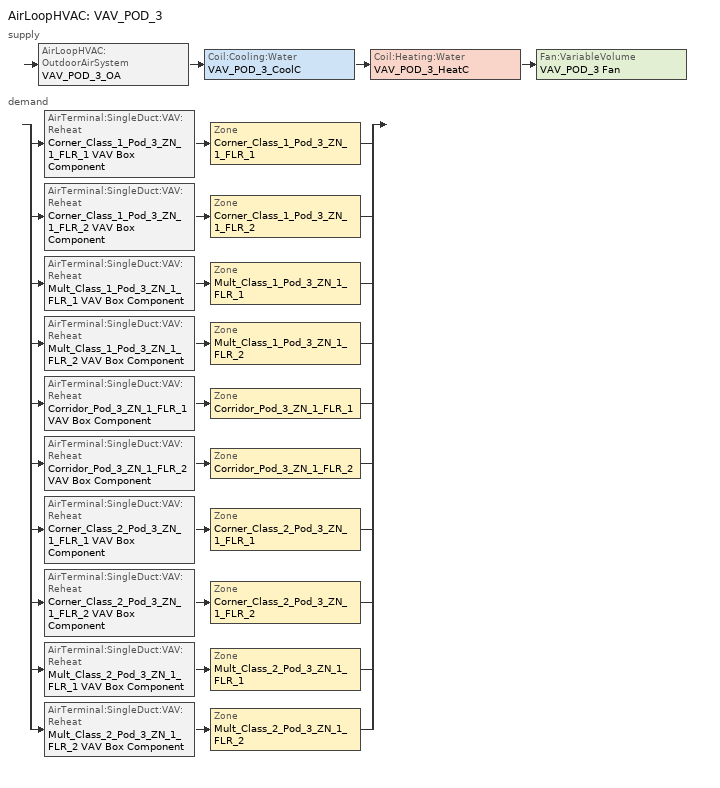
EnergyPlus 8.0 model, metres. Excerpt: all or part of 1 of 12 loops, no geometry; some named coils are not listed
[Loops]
AirLoopHVAC 'VAV_POD_3'
 supply: AirLoopHVAC:OutdoorAirSystem 'VAV_POD_3_OA' > Coil:Cooling:Water 'VAV_POD_3_CoolC' > Coil:Heating:Water 'VAV_POD_3_HeatC' > Fan:VariableVolume 'VAV_POD_3 Fan'
 demand: split
  | AirTerminal:SingleDuct:VAV:Reheat 'Corner_Class_1_Pod_3_ZN_1_FLR_1 VAV Box Component' > Zone 'Corner_Class_1_Pod_3_ZN_1_FLR_1'
  | AirTerminal:SingleDuct:VAV:Reheat 'Corner_Class_1_Pod_3_ZN_1_FLR_2 VAV Box Component' > Zone 'Corner_Class_1_Pod_3_ZN_1_FLR_2'
  | AirTerminal:SingleDuct:VAV:Reheat 'Mult_Class_1_Pod_3_ZN_1_FLR_1 VAV Box Component' > Zone 'Mult_Class_1_Pod_3_ZN_1_FLR_1'
  | AirTerminal:SingleDuct:VAV:Reheat 'Mult_Class_1_Pod_3_ZN_1_FLR_2 VAV Box Component' > Zone 'Mult_Class_1_Pod_3_ZN_1_FLR_2'
  | AirTerminal:SingleDuct:VAV:Reheat 'Corridor_Pod_3_ZN_1_FLR_1 VAV Box Component' > Zone 'Corridor_Pod_3_ZN_1_FLR_1'
  | AirTerminal:SingleDuct:VAV:Reheat 'Corridor_Pod_3_ZN_1_FLR_2 VAV Box Component' > Zone 'Corridor_Pod_3_ZN_1_FLR_2'
  | AirTerminal:SingleDuct:VAV:Reheat 'Corner_Class_2_Pod_3_ZN_1_FLR_1 VAV Box Component' > Zone 'Corner_Class_2_Pod_3_ZN_1_FLR_1'
  | AirTerminal:SingleDuct:VAV:Reheat 'Corner_Class_2_Pod_3_ZN_1_FLR_2 VAV Box Component' > Zone 'Corner_Class_2_Pod_3_ZN_1_FLR_2'
  | AirTerminal:SingleDuct:VAV:Reheat 'Mult_Class_2_Pod_3_ZN_1_FLR_1 VAV Box Component' > Zone 'Mult_Class_2_Pod_3_ZN_1_FLR_1'
  | AirTerminal:SingleDuct:VAV:Reheat 'Mult_Class_2_Pod_3_ZN_1_FLR_2 VAV Box Component' > Zone 'Mult_Class_2_Pod_3_ZN_1_FLR_2'
[Sizing:Zone] Zone Cooling Design Supply Air Temperature Input Method=SupplyAirTemperature; Zone Cooling Design Supply Air Temperature {C}=12.8; Zone Heating Design Supply Air Temperature Input Method=SupplyAirTemperature; Zone Heating Design Supply Air Temperature {C}=40; Zone Cooling Design Supply Air Humidity Ratio {kg-H2O/kg-air}=0.007; Zone Heating Design Supply Air Humidity Ratio {kg-H2O/kg-air}=0.008; Zone Heating Sizing Factor=0; Zone Cooling Sizing Factor=0; Cooling Design Air Flow Method=DesignDay; Cooling Design Air Flow Rate {m3/s}=0; Cooling Minimum Air Flow {m3/s}=0; Cooling Minimum Air Flow Fraction=0; Heating Design Air Flow Method=DesignDay; Heating Design Air Flow Rate {m3/s}=0
Name | Design Specification Outdoor Air Object
Corner_Class_1_Pod_3_ZN_1_FLR_1 | SZ DSOA Corner_Class_1_Pod_3_ZN_1_FLR_1
Corner_Class_1_Pod_3_ZN_1_FLR_2 | SZ DSOA Corner_Class_1_Pod_3_ZN_1_FLR_2
Mult_Class_1_Pod_3_ZN_1_FLR_1 | SZ DSOA Mult_Class_1_Pod_3_ZN_1_FLR_1
Mult_Class_1_Pod_3_ZN_1_FLR_2 | SZ DSOA Mult_Class_1_Pod_3_ZN_1_FLR_2
Corridor_Pod_3_ZN_1_FLR_1 | SZ DSOA Corridor_Pod_3_ZN_1_FLR_1
Corridor_Pod_3_ZN_1_FLR_2 | SZ DSOA Corridor_Pod_3_ZN_1_FLR_2
Corner_Class_2_Pod_3_ZN_1_FLR_1 | SZ DSOA Corner_Class_2_Pod_3_ZN_1_FLR_1
Corner_Class_2_Pod_3_ZN_1_FLR_2 | SZ DSOA Corner_Class_2_Pod_3_ZN_1_FLR_2
Mult_Class_2_Pod_3_ZN_1_FLR_1 | SZ DSOA Mult_Class_2_Pod_3_ZN_1_FLR_1
Mult_Class_2_Pod_3_ZN_1_FLR_2 | SZ DSOA Mult_Class_2_Pod_3_ZN_1_FLR_2
[DesignSpecification:OutdoorAir]
Name | Outdoor Air Method | Outdoor Air Flow per Zone Floor Area {m3/s-m2} | Zone Outdoor Air Method | Outdoor Air Flow per Person {m3/s-person}
SZ DSOA Corner_Class_1_Pod_3_ZN_1_FLR_1; SZ DSOA Corner_Class_1_Pod_3_ZN_1_FLR_2; SZ DSOA Mult_Class_1_Pod_3_ZN_1_FLR_1; SZ DSOA Mult_Class_1_Pod_3_ZN_1_FLR_2; SZ DSOA Corner_Class_2_Pod_3_ZN_1_FLR_1; SZ DSOA Corner_Class_2_Pod_3_ZN_1_FLR_2; SZ DSOA Mult_Class_2_Pod_3_ZN_1_FLR_1; SZ DSOA Mult_Class_2_Pod_3_ZN_1_FLR_2 | Flow/Area | 0.00238745
SZ DSOA Corridor_Pod_3_ZN_1_FLR_1; SZ DSOA Corridor_Pod_3_ZN_1_FLR_2 | Flow/Area | 0.000304781
Design_Spec_OA_Classroom |  | 0.000609562 | Sum | 0.00471921
Design_Spec_OA_Corridor |  | 0.000304781 | Sum | 1e-08
[Sizing:System]
VAV_POD_3: Type of Load to Size On=Sensible; Design Outdoor Air Flow Rate {m3/s}  Aug 9, 2012 Change AUTOSIZE to a parm variable       !- Design=9.4929; Minimum System Air Flow Ratio=0.3; Preheat Design Temperature {C}=7; Preheat Design Humidity Ratio {kgWater/kgDryAir}=0.008; Precool Design Temperature {C}=12.8; Precool Design Humidity Ratio {kgWater/kgDryAir}=0.008; Central Cooling Design Supply Air Temperature {C}=12.8; Central Heating Design Supply Air Temperature {C}=12.8; Sizing Option=Coincident; 100% Outdoor Air in Cooling=No; 100% Outdoor Air in Heating=No; Central Cooling Design Supply Air Humidity Ratio {kg-H2O/kg-Air}=0.007; Central Heating Design Supply Air Humidity Ratio {kgWater/kgDryAir}=0.008; Cooling Design Air Flow Method=DesignDay; Cooling Design Air Flow Rate {m3/s}=0; Heating Design Air Flow Method=DesignDay; Heating Design Air Flow Rate {m3/s}=0; System Outdoor Air Method=ZoneSum
[ZoneControl:Thermostat] Control Type Schedule=Dual Zone Control Type Sched
Name | Zone or ZoneList | Control 1
Corner_Class_1_Pod_3_ZN_1_FLR_1 Thermostat | Corner_Class_1_Pod_3_ZN_1_FLR_1 | Corner_Class_1_Pod_3_ZN_1_FLR_1 DualSPSched
Corner_Class_1_Pod_3_ZN_1_FLR_2 Thermostat | Corner_Class_1_Pod_3_ZN_1_FLR_2 | Corner_Class_1_Pod_3_ZN_1_FLR_2 DualSPSched
Mult_Class_1_Pod_3_ZN_1_FLR_1 Thermostat | Mult_Class_1_Pod_3_ZN_1_FLR_1 | Mult_Class_1_Pod_3_ZN_1_FLR_1 DualSPSched
Mult_Class_1_Pod_3_ZN_1_FLR_2 Thermostat | Mult_Class_1_Pod_3_ZN_1_FLR_2 | Mult_Class_1_Pod_3_ZN_1_FLR_2 DualSPSched
Corridor_Pod_3_ZN_1_FLR_1 Thermostat | Corridor_Pod_3_ZN_1_FLR_1 | Corridor_Pod_3_ZN_1_FLR_1 DualSPSched
Corridor_Pod_3_ZN_1_FLR_2 Thermostat | Corridor_Pod_3_ZN_1_FLR_2 | Corridor_Pod_3_ZN_1_FLR_2 DualSPSched
Corner_Class_2_Pod_3_ZN_1_FLR_1 Thermostat | Corner_Class_2_Pod_3_ZN_1_FLR_1 | Corner_Class_2_Pod_3_ZN_1_FLR_1 DualSPSched
Corner_Class_2_Pod_3_ZN_1_FLR_2 Thermostat | Corner_Class_2_Pod_3_ZN_1_FLR_2 | Corner_Class_2_Pod_3_ZN_1_FLR_2 DualSPSched
Mult_Class_2_Pod_3_ZN_1_FLR_1 Thermostat | Mult_Class_2_Pod_3_ZN_1_FLR_1 | Mult_Class_2_Pod_3_ZN_1_FLR_1 DualSPSched
Mult_Class_2_Pod_3_ZN_1_FLR_2 Thermostat | Mult_Class_2_Pod_3_ZN_1_FLR_2 | Mult_Class_2_Pod_3_ZN_1_FLR_2 DualSPSched
[ThermostatSetpoint:DualSetpoint] Heating Setpoint Temperature Schedule=HTGSETP_SCH_YES_OPTIMUM; Cooling Setpoint Temperature Schedule=CLGSETP_SCH_YES_OPTIMUM
Corner_Class_1_Pod_3_ZN_1_FLR_1 DualSPSched; Corner_Class_1_Pod_3_ZN_1_FLR_2 DualSPSched; Mult_Class_1_Pod_3_ZN_1_FLR_1 DualSPSched; Mult_Class_1_Pod_3_ZN_1_FLR_2 DualSPSched; Corridor_Pod_3_ZN_1_FLR_1 DualSPSched; Corridor_Pod_3_ZN_1_FLR_2 DualSPSched; Corner_Class_2_Pod_3_ZN_1_FLR_1 DualSPSched; Corner_Class_2_Pod_3_ZN_1_FLR_2 DualSPSched; Mult_Class_2_Pod_3_ZN_1_FLR_1 DualSPSched; Mult_Class_2_Pod_3_ZN_1_FLR_2 DualSPSched
[AirTerminal:SingleDuct:VAV:Reheat] Availability Schedule=ALWAYS_ON; Maximum Air Flow Rate {m3/s}=AUTOSIZE; Zone Minimum Air Flow Input Method=Constant; Maximum Hot Water or Steam Flow Rate {m3/s}=AUTOSIZE; Minimum Hot Water or Steam Flow Rate {m3/s}=0; Convergence Tolerance=0.001; Damper Heating Action=REVERSE; Maximum Flow Fraction During Reheat=0.5; Maximum Reheat Air Temperature {C}=40
Name | Constant Minimum Air Flow Fraction | Reheat Coil
Corner_Class_1_Pod_3_ZN_1_FLR_1 VAV Box Component | 0.7 | Corner_Class_1_Pod_3_ZN_1_FLR_1 VAV Box Reheat Coil
Corner_Class_1_Pod_3_ZN_1_FLR_2 VAV Box Component | 0.7 | Corner_Class_1_Pod_3_ZN_1_FLR_2 VAV Box Reheat Coil
Mult_Class_1_Pod_3_ZN_1_FLR_1 VAV Box Component | 0.982531 | Mult_Class_1_Pod_3_ZN_1_FLR_1 VAV Box Reheat Coil
Mult_Class_1_Pod_3_ZN_1_FLR_2 VAV Box Component | 0.7 | Mult_Class_1_Pod_3_ZN_1_FLR_2 VAV Box Reheat Coil
Corridor_Pod_3_ZN_1_FLR_1 VAV Box Component | 0.227294 | Corridor_Pod_3_ZN_1_FLR_1 VAV Box Reheat Coil
Corridor_Pod_3_ZN_1_FLR_2 VAV Box Component | 0.2 | Corridor_Pod_3_ZN_1_FLR_2 VAV Box Reheat Coil
Corner_Class_2_Pod_3_ZN_1_FLR_1 VAV Box Component | 0.7 | Corner_Class_2_Pod_3_ZN_1_FLR_1 VAV Box Reheat Coil
Corner_Class_2_Pod_3_ZN_1_FLR_2 VAV Box Component | 0.7 | Corner_Class_2_Pod_3_ZN_1_FLR_2 VAV Box Reheat Coil
Mult_Class_2_Pod_3_ZN_1_FLR_1 VAV Box Component | 1 | Mult_Class_2_Pod_3_ZN_1_FLR_1 VAV Box Reheat Coil
Mult_Class_2_Pod_3_ZN_1_FLR_2 VAV Box Component | 0.7 | Mult_Class_2_Pod_3_ZN_1_FLR_2 VAV Box Reheat Coil
[Zone equipment]
Corner_Class_1_Pod_3_ZN_1_FLR_1: Corner_Class_1_Pod_3_ZN_1_FLR_1 VAV Box Component
Corner_Class_1_Pod_3_ZN_1_FLR_2: Corner_Class_1_Pod_3_ZN_1_FLR_2 VAV Box Component
Mult_Class_1_Pod_3_ZN_1_FLR_1: Mult_Class_1_Pod_3_ZN_1_FLR_1 VAV Box Component
Mult_Class_1_Pod_3_ZN_1_FLR_2: Mult_Class_1_Pod_3_ZN_1_FLR_2 VAV Box Component
Corridor_Pod_3_ZN_1_FLR_1: Corridor_Pod_3_ZN_1_FLR_1 VAV Box Component
Corridor_Pod_3_ZN_1_FLR_2: Corridor_Pod_3_ZN_1_FLR_2 VAV Box Component
Corner_Class_2_Pod_3_ZN_1_FLR_1: Corner_Class_2_Pod_3_ZN_1_FLR_1 VAV Box Component
Corner_Class_2_Pod_3_ZN_1_FLR_2: Corner_Class_2_Pod_3_ZN_1_FLR_2 VAV Box Component
Mult_Class_2_Pod_3_ZN_1_FLR_1: Mult_Class_2_Pod_3_ZN_1_FLR_1 VAV Box Component
Mult_Class_2_Pod_3_ZN_1_FLR_2: Mult_Class_2_Pod_3_ZN_1_FLR_2 VAV Box Component
[Fan:VariableVolume]
VAV_POD_3 Fan: Availability Schedule=HVACOperationSchd; Fan Efficiency=0.61165; Pressure Rise {Pa}=1389.42; Maximum Flow Rate {m3/s}=AUTOSIZE; Fan Power Minimum Flow Rate Input Method=Fraction; Fan Power Minimum Flow Fraction=0.25; Motor Efficiency=0.941; Motor In Airstream Fraction=1; Fan Power Coefficient 1=0.0408; Fan Power Coefficient 2=0.088; Fan Power Coefficient 3=-0.0729; Fan Power Coefficient 4=0.9437; Fan Power Coefficient 5=0
[Coil:Cooling:Water]
VAV_POD_3_CoolC: Availability Schedule=ALWAYS_ON; Design Water Flow Rate {m3/s}=AUTOSIZE; Design Air Flow Rate {m3/s}=AUTOSIZE; Design Inlet Water Temperature {C}=AUTOSIZE; Design Inlet Air Temperature {C}=AUTOSIZE; Design Outlet Air Temperature {C}=AUTOSIZE; Design Inlet Air Humidity Ratio {kgWater/kgDryAir}=AUTOSIZE; Design Outlet Air Humidity Ratio {kgWater/kgDryAir}=AUTOSIZE; Type of Analysis=SimpleAnalysis; Heat Exchanger Configuration=CrossFlow
[Coil:Heating:Water]
VAV_POD_3_HeatC: Availability Schedule=ALWAYS_ON; U-Factor Times Area Value {W/K}=AUTOSIZE; Maximum Water Flow Rate {m3/s}=AUTOSIZE; Performance Input Method=UFactorTimesAreaAndDesignWaterFlowRate; Rated Capacity {W}=AUTOSIZE; Rated Inlet Water Temperature {C}=82.2; Rated Inlet Air Temperature {C}=12.8; Rated Outlet Water Temperature {C}=71.1; Rated Outlet Air Temperature {C}=40
[Controller:WaterCoil] Control Variable=Temperature; Actuator Variable=Flow; Maximum Actuated Flow {m3/s}=AUTOSIZE; Minimum Actuated Flow {m3/s}=0
Name | Action | Controller Convergence Tolerance {deltaC}
VAV_POD_3_CoolC_Controller | Reverse
VAV_POD_3_HeatC_Controller | Normal | 0.0001
[Controller:OutdoorAir]
VAV_POD_3_OA_Controller: Minimum Outdoor Air Flow Rate {m3/s}=0; Maximum Outdoor Air Flow Rate {m3/s}=AUTOSIZE; Economizer Control Type,             !- Economizer Control Typ=DifferentialDryBulb; Economizer Control Action Type=ModulateFlow; Minimum Limit Type=FixedMinimum; Minimum Outdoor Air Schedule=MinOA_MotorizedDamper_Sched; Mechanical Ventilation Controller=VAV_POD_3_MultiZone
[Controller:MechanicalVentilation]
VAV_POD_3_MultiZone: MinOA_MotorizedDamper_Sched, Yes, VentilationRateProcedure, Corner_Class_1_Pod_3_ZN_1_FLR_1, Design_Spec_OA_Classroom, Design_Spec_ZAD_1, Corner_Class_1_Pod_3_ZN_1_FLR_2, Design_Spec_OA_Classroom, Design_Spec_ZAD_1, Mult_Class_1_Pod_3_ZN_1_FLR_1, Design_Spec_OA_Classroom, Design_Spec_ZAD_1, Mult_Class_1_Pod_3_ZN_1_FLR_2, Design_Spec_OA_Classroom, Design_Spec_ZAD_1, Corridor_Pod_3_ZN_1_FLR_1, Design_Spec_OA_Corridor, Design_Spec_ZAD_1, Corridor_Pod_3_ZN_1_FLR_2, Design_Spec_OA_Corridor, Design_Spec_ZAD_1, Corner_Class_2_Pod_3_ZN_1_FLR_1, Design_Spec_OA_Classroom, Design_Spec_ZAD_1, Corner_Class_2_Pod_3_ZN_1_FLR_2, Design_Spec_OA_Classroom, Design_Spec_ZAD_1, Mult_Class_2_Pod_3_ZN_1_FLR_1, Design_Spec_OA_Classroom, Design_Spec_ZAD_1, Mult_Class_2_Pod_3_ZN_1_FLR_2, Design_Spec_OA_Classroom, Design_Spec_ZAD_1
[DesignSpecification:ZoneAirDistribution]
Design_Spec_ZAD_1: Zone Air Distribution Effectiveness in Cooling Mode 1=1; Zone Air Distribution Effectiveness in Heating Mode 1=1
[AirLoopHVAC]
VAV_POD_3: Design Supply Air Flow Rate {m3/s}=AUTOSIZE
[SetpointManager:OutdoorAirReset]
VAV_POD_3 SAT setpoint: Control Variable=Temperature; Setpoint at Outdoor Low Temperature {C}=15.6; Outdoor Low Temperature {C}=10; Setpoint at Outdoor High Temperature {C}=12.8; Outdoor High Temperature {C}=21.1; Setpoint Node or NodeList=VAV_POD_3 Supply Equipment Outlet Node
[SetpointManager:MixedAir] Control Variable=Temperature
Name | Setpoint Node or NodeList
VAV_POD_3_CoolC SAT Manager | VAV_POD_3_CoolC-VAV_POD_3_HeatCNode
VAV_POD_3_HeatC SAT Manager | VAV_POD_3_HeatC-VAV_POD_3 FanNode
VAV_POD_3_OAMixed Air Temp Manager | VAV_POD_3_OA-VAV_POD_3_CoolCNode
[EnergyManagementSystem:Sensor]
Name | Output:Variable or Output:Meter Index Key | Output:Variable or Output:Meter
cCL1_Pod_3_ZN_1_FLR_1_LSr | Corner_Class_1_Pod_3_ZN_1_FLR_1 | Zone Lights Electric Power
cCL1_Pod_3_ZN_1_FLR_1_OSr | Corner_Class_1_Pod_3_ZN_1_FLR_1 | People Occupant Count
mCl1_Pod_3_ZN_1_FLR_1_LSr | Mult_Class_1_Pod_3_ZN_1_FLR_1 | Zone Lights Electric Power
mCl1_Pod_3_ZN_1_FLR_1_OSr | Mult_Class_1_Pod_3_ZN_1_FLR_1 | People Occupant Count
cPOD3_ZN_1_FLR_1_LSr | Corridor_Pod_3_ZN_1_FLR_1 | Zone Lights Electric Power
cCL2_Pod_3_ZN_1_FLR_1_LSr | Corner_Class_2_Pod_3_ZN_1_FLR_1 | Zone Lights Electric Power
cCL2_Pod_3_ZN_1_FLR_1_OSr | Corner_Class_2_Pod_3_ZN_1_FLR_1 | People Occupant Count
mCl2_Pod_3_ZN_1_FLR_1_LSr | Mult_Class_2_Pod_3_ZN_1_FLR_1 | Zone Lights Electric Power
mCl2_Pod_3_ZN_1_FLR_1_OSr | Mult_Class_2_Pod_3_ZN_1_FLR_1 | People Occupant Count
cCL1_Pod_3_ZN_1_FLR_2_LSr | Corner_Class_1_Pod_3_ZN_1_FLR_2 | Zone Lights Electric Power
cCL1_Pod_3_ZN_1_FLR_2_OSr | Corner_Class_1_Pod_3_ZN_1_FLR_2 | People Occupant Count
mCl1_Pod_3_ZN_1_FLR_2_LSr | Mult_Class_1_Pod_3_ZN_1_FLR_2 | Zone Lights Electric Power
mCl1_Pod_3_ZN_1_FLR_2_OSr | Mult_Class_1_Pod_3_ZN_1_FLR_2 | People Occupant Count
cPOD3_ZN_1_FLR_2_LSr | Corridor_Pod_3_ZN_1_FLR_2 | Zone Lights Electric Power
cCL2_Pod_3_ZN_1_FLR_2_LSr | Corner_Class_2_Pod_3_ZN_1_FLR_2 | Zone Lights Electric Power
cCL2_Pod_3_ZN_1_FLR_2_OSr | Corner_Class_2_Pod_3_ZN_1_FLR_2 | People Occupant Count
mCl2_Pod_3_ZN_1_FLR_2_LSr | Mult_Class_2_Pod_3_ZN_1_FLR_2 | Zone Lights Electric Power
mCl2_Pod_3_ZN_1_FLR_2_OSr | Mult_Class_2_Pod_3_ZN_1_FLR_2 | People Occupant Count
[EnergyManagementSystem:Program]
SetBoilerCurve: IF BoilerPLR >= PLRx; IF BoilerType == 1; SET BoilerCurve = 0.975 + 0.305*BoilerPLR - 0.527*(BoilerPLR^2) + 0.249*(BoilerPLR^3); ELSE; SET BoilerCurve = 0.907 + 0.320*BoilerPLR - 0.420*(BoilerPLR^2) + 0.193*(BoilerPLR^3); ENDIF; ELSE; IF BoilerPLR == 0; SET BoilerCurve = NULL; ELSE; IF BoilerPLR <0.05; SET BoilerCurve = (0.05/(0.05 + SkinLossRate)) * (Ecx/EtRated); ELSE; SET BoilerCurve = (BoilerPLR/(BoilerPLR + SkinLossRate)) * (Ecx/EtRated); ENDIF; ENDIF; ENDIF
OA_BASED_OPTIMUM_START_EMS_Program: IF DaylightSavings==0 && DayOfWeek>1 && DayOfWeek<7 && Hour==6 && OAT<23.9 && OAT>1.7; SET CLGSETP_SCH_Actuator = 29.44; SET HTGSETP_SCH_Actuator = 15.6; ELSEIF DaylightSavings==1 && DayOfWeek>1 && DayOfWeek<7 && Hour==5 && OAT<23.9 && OAT>1.7; SET CLGSETP_SCH_Actuator = 29.44; SET HTGSETP_SCH_Actuator = 15.6; ELSE; SET CLGSETP_SCH_Actuator = NULL; SET HTGSETP_SCH_Actuator = NULL; ENDIF
SET_cCL1_Pod_1_ZN_1_FLR_1_Light_EMS_Program: SET cCL1_Pod_1_ZN_1_FLR_1_LSr_IP=0.093*cCL1_Pod_1_ZN_1_FLR_1_LSr/cCL1_Pod_1_ZN_1_FLR_1_Area; IF (cCL1_Pod_1_ZN_1_FLR_1_OSr <= 0) && (cCL1_Pod_1_ZN_1_FLR_1_LSr_IP >= 0.02); SET cCL1_Pod_1_ZN_1_FLR_1_LAr = 0.02*cCL1_Pod_1_ZN_1_FLR_1_Area/0.09290304; ELSE; SET cCL1_Pod_1_ZN_1_FLR_1_LAr = NULL; ENDIF
SET_mCl1_Pod_1_ZN_1_FLR_1_Light_EMS_Program: SET mCl1_Pod_1_ZN_1_FLR_1_LSr_IP=0.093*mCl1_Pod_1_ZN_1_FLR_1_LSr/mCl1_Pod_1_ZN_1_FLR_1_Area; IF (mCl1_Pod_1_ZN_1_FLR_1_OSr <= 0) && (mCl1_Pod_1_ZN_1_FLR_1_LSr_IP >= 0.02); SET mCl1_Pod_1_ZN_1_FLR_1_LAr = 0.02*mCl1_Pod_1_ZN_1_FLR_1_Area/0.09290304; ELSE; SET mCl1_Pod_1_ZN_1_FLR_1_LAr = NULL; ENDIF
SET_cPOD1_ZN_1_FLR_1_Light_EMS_Program: SET cPOD1_ZN_1_FLR_1_LSr_IP=0.093*cPOD1_ZN_1_FLR_1_LSr/cPOD1_ZN_1_FLR_1_Area; IF (cPOD1_ZN_1_FLR_1_OSr <= 0) && (cPOD1_ZN_1_FLR_1_LSr_IP >= 0.02); SET cPOD1_ZN_1_FLR_1_LAr = 0.02*cPOD1_ZN_1_FLR_1_Area/0.09290304; ELSE; SET cPOD1_ZN_1_FLR_1_LAr = NULL; ENDIF
SET_cCL2_Pod_1_ZN_1_FLR_1_Light_EMS_Program: SET cCL2_Pod_1_ZN_1_FLR_1_LSr_IP=0.093*cCL2_Pod_1_ZN_1_FLR_1_LSr/cCL2_Pod_1_ZN_1_FLR_1_Area; IF (cCL2_Pod_1_ZN_1_FLR_1_OSr <= 0) && (cCL2_Pod_1_ZN_1_FLR_1_LSr_IP >= 0.02); SET cCL2_Pod_1_ZN_1_FLR_1_LAr = 0.02*cCL2_Pod_1_ZN_1_FLR_1_Area/0.09290304; ELSE; SET cCL2_Pod_1_ZN_1_FLR_1_LAr = NULL; ENDIF
SET_mCl2_Pod_1_ZN_1_FLR_1_Light_EMS_Program: SET mCl2_Pod_1_ZN_1_FLR_1_LSr_IP=0.093*mCl2_Pod_1_ZN_1_FLR_1_LSr/mCl2_Pod_1_ZN_1_FLR_1_Area; IF (mCl2_Pod_1_ZN_1_FLR_1_OSr <= 0) && (mCl2_Pod_1_ZN_1_FLR_1_LSr_IP >= 0.02); SET mCl2_Pod_1_ZN_1_FLR_1_LAr = 0.02*mCl2_Pod_1_ZN_1_FLR_1_Area/0.09290304; ELSE; SET mCl2_Pod_1_ZN_1_FLR_1_LAr = NULL; ENDIF
[EnergyManagementSystem:InternalVariable] Internal Data Type=Zone Floor Area
Name | Internal Data Index Key
cCL1_Pod_3_ZN_1_FLR_1_Area | Corner_Class_1_Pod_3_ZN_1_FLR_1
mCl1_Pod_3_ZN_1_FLR_1_Area | Mult_Class_1_Pod_3_ZN_1_FLR_1
cPOD3_ZN_1_FLR_1_Area | Corridor_Pod_3_ZN_1_FLR_1
cCL2_Pod_3_ZN_1_FLR_1_Area | Corner_Class_2_Pod_3_ZN_1_FLR_1
mCl2_Pod_3_ZN_1_FLR_1_Area | Mult_Class_2_Pod_3_ZN_1_FLR_1
cCL1_Pod_3_ZN_1_FLR_2_Area | Corner_Class_1_Pod_3_ZN_1_FLR_2
mCl1_Pod_3_ZN_1_FLR_2_Area | Mult_Class_1_Pod_3_ZN_1_FLR_2
cPOD3_ZN_1_FLR_2_Area | Corridor_Pod_3_ZN_1_FLR_2
cCL2_Pod_3_ZN_1_FLR_2_Area | Corner_Class_2_Pod_3_ZN_1_FLR_2
mCl2_Pod_3_ZN_1_FLR_2_Area | Mult_Class_2_Pod_3_ZN_1_FLR_2
[Schedule:Compact]
ALWAYS_ON: Through: 12/31, For: AllDays, Until: 24:00, 1
Dual Zone Control Type Sched: Through: 12/31, For: AllDays, Until: 24:00, 4
HVACOperationSchd: Through: 12/31, For: Weekdays SummerDesignDay WinterDesignDay, Until: 07:00, 0, Until: 21:00, 1, Until: 24:00, 0, For: WeekEnds Holidays AllOtherDays, Until: 24:00, 0
HTGSETP_SCH_YES_OPTIMUM: Through: 12/31, For: SummerDesignDay, Until: 24:00, 15.6, For: WinterDesignDay, Until: 24:00, 21, For: Weekdays, Until: 06:00, 15.6, Until: 07:00, 17.8, Until: 08:00, 20, Until: 21:00, 21, Until: 24:00, 15.6, For: WeekEnds Holidays AllOtherDays, Until: 24:00, 15.6
CLGSETP_SCH_YES_OPTIMUM: Through: 12/31, For: SummerDesignDay, Until: 24:00, 24, For: WinterDesignDay, Until: 24:00, 29.44, For: Weekdays, Until: 06:00, 29.44, Until: 07:00, 27.8, Until: 08:00, 25.6, Until: 21:00, 24, Until: 24:00, 29.44, For: WeekEnds Holidays AllOtherDays, Until: 24:00, 29.44
MinOA_MotorizedDamper_Sched: Through: 12/31, For: Weekdays SummerDesignDay WinterDesignDay, Until: 08:00, 0, Until: 21:00, 1, Until: 24:00, 0, For: WeekEnds Holidays AllOtherDays, Until: 24:00, 0
